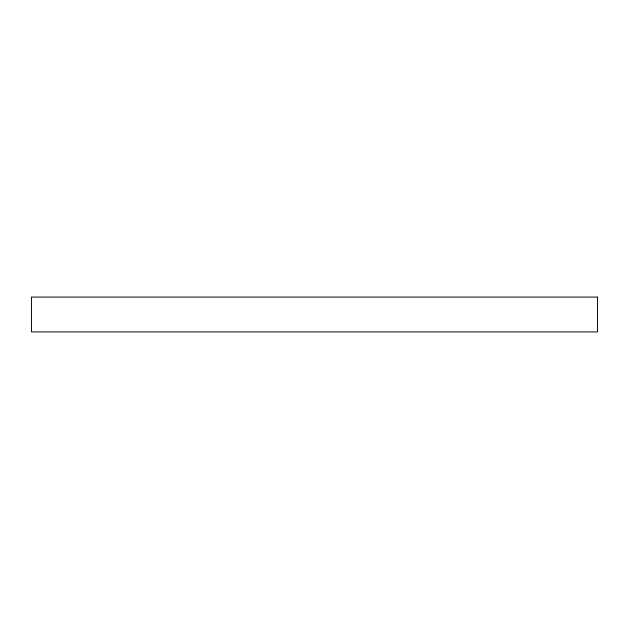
<?xml version="1.0" encoding="UTF-8"?>
<svg xmlns="http://www.w3.org/2000/svg" width="629" height="629" viewBox="0 0 629 629"><rect width="100%" height="100%" fill="white"/><g stroke="black" fill="none" stroke-linecap="round" stroke-linejoin="round"><path stroke-width="0.94" d="M597.55 297.085L31.45 297.085L31.45 331.915L597.55 331.915L597.55 297.085"/></g></svg>
